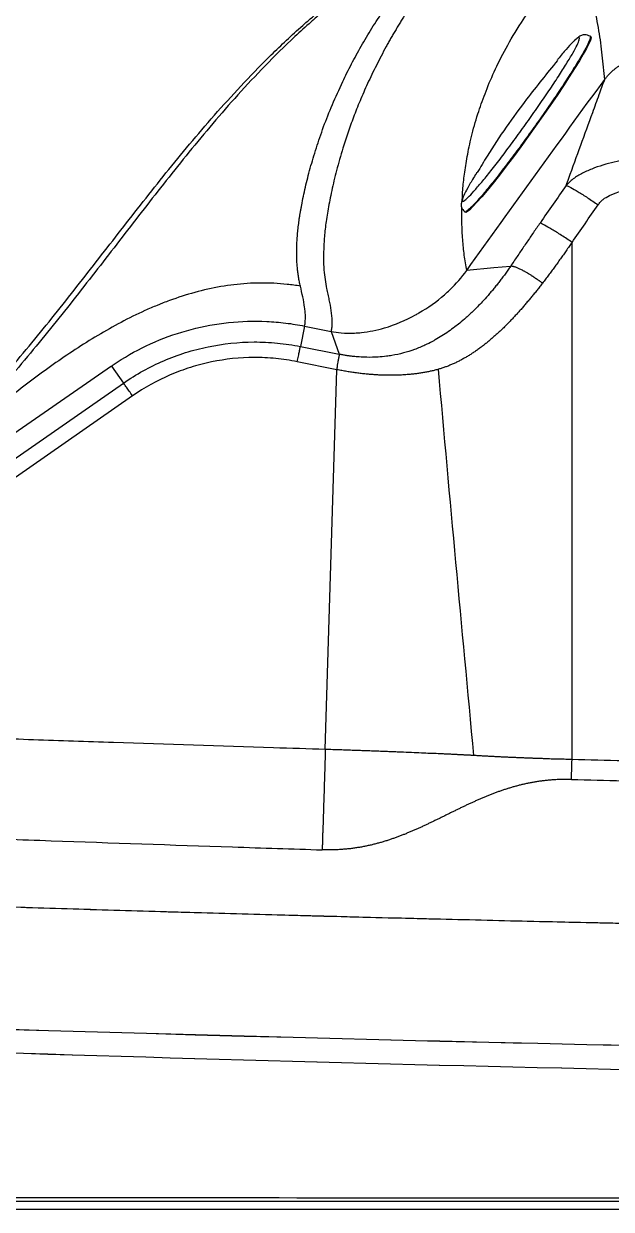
# Model space of a CAD drawing. Extents: x 409 to 498, y 628 to 778.
# Drawn here: x 433.48 to 438.92, y 644.98 to 655.97 of the extents above; entities that cross this region are included whole.
import ezdxf

# ---------------------------------------------------------------- set-up
doc = ezdxf.new("R2010")
doc.units = 0
doc.header["$MEASUREMENT"] = 0
doc.layers.add('1', color=4, linetype='Continuous')
doc.layers.add('GEOMETRY', color=4, linetype='Continuous', lineweight=25)

# ---------------------------------------------------------------- blocks, each defined once
blk = doc.blocks.new('2026_PULSE')
at = {"layer": 'GEOMETRY'}
for p, q in [((30.153, 10.893), (30.148, 10.897)), ((29.096, 9.63), (29.091, 9.622)), ((28.986, 9.269), (28.991, 9.265)), ((29.98, 4.19), (29.98, 8.985)), ((27.502, 8.209), (27.464, 8.02)), ((27.502, 8.209), (27.747, 8.16)), ((27.747, 8.16), (27.823, 7.948)), ((27.464, 8.02), (27.823, 7.948)), ((25.712, 7.839), (22.676, 5.736)), ((25.712, 7.839), (25.823, 7.68)), ((27.802, 7.805), (27.434, 7.879)), ((27.694, 4.284), (27.802, 7.805)), ((21.419, 4.618), (25.823, 7.68)), ((25.908, 7.562), (21.504, 4.501)), ((86.562, 0.02), (2.898, 0.02))]:
    blk.add_line(p, q, dxfattribs=at)
at = {"layer": 'GEOMETRY', "flags": 128}
for points in [[(30.153, 10.893), (30.153, 10.893), (30.156, 10.882), (30.15, 10.86), (30.136, 10.827), (30.114, 10.784), (30.084, 10.731), (30.048, 10.669), (30.004, 10.598), (29.955, 10.52), (29.9, 10.436), (29.841, 10.347), (29.777, 10.254), (29.711, 10.158), (29.643, 10.062), (29.574, 9.966), (29.505, 9.871), (29.437, 9.779), (29.371, 9.692), (29.308, 9.61), (29.248, 9.534), (29.193, 9.466), (29.143, 9.407), (29.099, 9.357), (29.062, 9.318), (29.032, 9.288), (29.01, 9.271), (28.995, 9.264), (28.991, 9.265)], [(29.41, 8.763), (29.255, 8.748), (29.004, 8.724)]]:
    blk.add_lwpolyline(points, dxfattribs=at)
at = {"layer": 'GEOMETRY'}
for points, knots in [([(27.463, 8.58), (27.461, 8.587), (27.458, 8.6), (27.454, 8.621), (27.45, 8.642), (27.446, 8.663), (27.443, 8.685), (27.44, 8.707), (27.437, 8.729), (27.435, 8.752), (27.433, 8.775), (27.431, 8.798), (27.43, 8.822), (27.429, 8.846), (27.429, 8.871), (27.429, 8.896), (27.429, 8.922), (27.429, 8.948), (27.431, 8.974), (27.432, 9.001), (27.434, 9.029), (27.436, 9.057), (27.439, 9.085), (27.442, 9.114), (27.445, 9.144), (27.449, 9.174), (27.453, 9.204), (27.458, 9.235), (27.463, 9.267), (27.469, 9.299), (27.482, 9.373), (27.508, 9.493), (27.552, 9.67), (27.608, 9.857), (27.675, 10.054), (27.756, 10.259), (27.844, 10.455), (27.934, 10.637), (28.024, 10.803), (28.122, 10.969), (28.204, 11.092), (28.259, 11.17), (28.284, 11.204), (28.309, 11.237), (28.335, 11.271), (28.362, 11.304), (28.38, 11.326), (28.389, 11.337)], [0, 0, 0, 0, 0.015298, 0.030564, 0.045796, 0.060992, 0.076153, 0.091275, 0.106359, 0.121402, 0.136405, 0.151364, 0.166279, 0.181149, 0.195972, 0.210748, 0.225474, 0.24015, 0.254774, 0.269345, 0.283862, 0.298324, 0.31273, 0.327077, 0.341366, 0.355594, 0.369761, 0.383866, 0.397907, 0.411883, 0.425792, 0.492056, 0.55664, 0.619434, 0.680351, 0.739309, 0.796252, 0.837616, 0.877825, 0.916875, 0.95475, 0.962419, 0.970038, 0.977609, 0.98513, 0.992597, 1, 1, 1, 1]), ([(28.619, 11.357), (28.614, 11.351), (28.603, 11.338), (28.588, 11.318), (28.574, 11.298), (28.559, 11.279), (28.545, 11.259), (28.531, 11.24), (28.517, 11.22), (28.503, 11.201), (28.49, 11.181), (28.477, 11.162), (28.464, 11.143), (28.451, 11.123), (28.438, 11.104), (28.426, 11.085), (28.413, 11.065), (28.401, 11.046), (28.389, 11.027), (28.378, 11.008), (28.366, 10.989), (28.355, 10.97), (28.343, 10.951), (28.332, 10.932), (28.321, 10.913), (28.31, 10.894), (28.299, 10.876), (28.289, 10.857), (28.279, 10.838), (28.268, 10.82), (28.229, 10.748), (28.165, 10.625), (28.084, 10.457), (28.014, 10.297), (27.954, 10.144), (27.891, 9.969), (27.831, 9.778), (27.778, 9.578), (27.738, 9.397), (27.709, 9.235), (27.689, 9.088), (27.679, 8.956), (27.676, 8.836), (27.68, 8.732), (27.691, 8.64), (27.704, 8.566), (27.717, 8.504), (27.732, 8.435), (27.748, 8.352), (27.755, 8.282), (27.755, 8.238), (27.754, 8.219), (27.753, 8.199), (27.751, 8.18), (27.748, 8.167), (27.747, 8.16)], [0, 0, 0, 0, 0.003217, 0.006439, 0.009665, 0.012896, 0.01613, 0.019367, 0.022607, 0.025848, 0.029094, 0.032343, 0.035597, 0.038855, 0.042118, 0.045384, 0.048655, 0.051929, 0.055206, 0.058487, 0.06177, 0.065056, 0.068345, 0.071636, 0.07493, 0.078226, 0.081524, 0.084824, 0.088127, 0.091432, 0.094738, 0.126797, 0.159006, 0.191323, 0.223697, 0.256074, 0.307744, 0.359078, 0.40992, 0.460145, 0.509679, 0.560525, 0.610655, 0.660208, 0.704501, 0.748749, 0.77837, 0.808213, 0.869076, 0.932521, 0.945641, 0.958936, 0.972418, 0.986101, 1, 1, 1, 1]), ([(28.963, 9.381), (28.964, 9.411), (28.968, 9.484), (28.982, 9.616), (29.007, 9.779), (29.046, 9.964), (29.1, 10.16), (29.171, 10.362), (29.255, 10.565), (29.363, 10.783), (29.493, 11.003), (29.637, 11.209), (29.74, 11.341), (29.786, 11.4)], [0, 0, 0, 0, 0.076188, 0.182939, 0.291525, 0.401888, 0.513761, 0.60355, 0.693746, 0.784017, 0.874008, 0.944319, 1, 1, 1, 1]), ([(30.283, 10.496), (30.276, 10.571), (30.269, 10.646), (30.252, 10.797), (30.242, 10.872), (30.217, 11.024), (30.202, 11.1), (30.175, 11.214), (30.164, 11.253), (30.143, 11.33), (30.132, 11.368), (30.121, 11.407)], [0, 0, 0, 0, 0.25, 0.25, 0.5, 0.5, 0.75, 0.75, 0.875, 0.875, 1, 1, 1, 1]), ([(23.971, 6.938), (24.138, 7.105), (24.297, 7.274), (24.604, 7.615), (24.751, 7.786), (25.038, 8.131), (25.178, 8.304), (25.452, 8.651), (25.587, 8.826), (25.86, 9.176), (25.997, 9.352), (26.208, 9.618), (26.28, 9.706), (26.427, 9.885), (26.502, 9.974), (26.656, 10.153), (26.735, 10.243), (26.899, 10.423), (26.984, 10.514), (27.162, 10.695), (27.255, 10.786), (27.402, 10.923), (27.453, 10.969), (27.531, 11.038), (27.558, 11.061), (27.598, 11.095), (27.611, 11.107), (27.639, 11.13), (27.653, 11.141), (27.667, 11.153)], [0, 0, 0, 0, 0.125, 0.125, 0.25, 0.25, 0.375, 0.375, 0.5, 0.5, 0.625, 0.625, 0.6875, 0.6875, 0.75, 0.75, 0.8125, 0.8125, 0.875, 0.875, 0.9375, 0.9375, 0.96875, 0.96875, 0.984375, 0.984375, 0.992188, 0.992188, 1, 1, 1, 1]), ([(27.722, 11.168), (27.72, 11.166), (27.719, 11.165), (27.716, 11.162), (27.714, 11.161), (27.709, 11.156), (27.705, 11.153), (27.695, 11.145), (27.688, 11.139), (27.668, 11.122), (27.654, 11.11), (27.614, 11.076), (27.588, 11.053), (27.511, 10.985), (27.461, 10.939), (27.315, 10.803), (27.224, 10.713), (27.049, 10.533), (26.965, 10.443), (26.804, 10.265), (26.726, 10.176), (26.576, 9.999), (26.502, 9.91), (26.359, 9.734), (26.289, 9.646), (26.081, 9.383), (25.946, 9.209), (25.677, 8.86), (25.542, 8.685), (25.27, 8.338), (25.131, 8.164), (24.845, 7.819), (24.698, 7.647), (24.392, 7.305), (24.233, 7.135), (24.066, 6.967)], [0, 0, 0, 0, 0.000977, 0.000977, 0.001953, 0.001953, 0.003906, 0.003906, 0.007812, 0.007812, 0.015625, 0.015625, 0.03125, 0.03125, 0.0625, 0.0625, 0.125, 0.125, 0.1875, 0.1875, 0.25, 0.25, 0.3125, 0.3125, 0.375, 0.375, 0.5, 0.5, 0.625, 0.625, 0.75, 0.75, 0.875, 0.875, 1, 1, 1, 1]), ([(29.667, 10.245), (29.7, 10.294), (29.767, 10.391), (29.856, 10.525), (29.931, 10.645), (29.99, 10.744), (30.031, 10.82), (30.051, 10.869), (30.051, 10.89), (30.029, 10.881), (29.988, 10.844), (29.927, 10.777), (29.876, 10.718), (29.844, 10.677), (29.841, 10.674)], [0, 0, 0, 0, 0.090204, 0.180279, 0.270592, 0.360638, 0.450874, 0.541047, 0.631165, 0.721457, 0.811507, 0.901823, 0.99189, 1, 1, 1, 1]), ([(30.147, 10.897), (30.149, 10.892), (30.152, 10.882), (30.129, 10.827), (30.086, 10.746), (30.023, 10.639), (29.942, 10.511), (29.847, 10.367), (29.775, 10.262), (29.739, 10.21)], [0, 0, 0, 0, 0.141427, 0.284522, 0.427618, 0.570713, 0.713809, 0.856904, 1, 1, 1, 1]), ([(30.147, 10.896), (30.132, 10.903), (30.104, 10.916), (30.066, 10.905), (30.051, 10.896), (30.032, 10.882), (30.014, 10.868), (30, 10.853), (29.997, 10.85)], [0, 0, 0, 0, 0.200165, 0.362116, 0.499541, 0.682684, 0.924299, 1, 1, 1, 1]), ([(29.844, 10.671), (29.748, 10.553), (29.518, 10.268), (29.272, 9.919), (29.132, 9.683), (29.102, 9.632)], [0, 0, 0, 0, 0.357666, 0.859629, 1, 1, 1, 1]), ([(30.283, 10.496), (30.286, 10.5), (30.292, 10.507), (30.3, 10.518), (30.309, 10.529), (30.319, 10.54), (30.329, 10.55), (30.34, 10.561), (30.35, 10.571), (30.365, 10.584), (30.384, 10.599), (30.408, 10.616), (30.434, 10.633), (30.46, 10.647), (30.487, 10.66), (30.506, 10.667), (30.515, 10.671), (30.515, 10.671), (30.515, 10.671), (30.515, 10.671), (30.515, 10.671), (30.515, 10.671), (30.515, 10.671), (30.516, 10.671), (30.517, 10.671), (30.519, 10.672), (30.523, 10.673), (30.531, 10.676), (30.543, 10.68), (30.557, 10.684), (30.577, 10.689), (30.602, 10.694), (30.632, 10.698), (30.659, 10.7), (30.677, 10.701), (30.686, 10.701)], [0, 0, 0, 0, 0.029255, 0.058971, 0.089147, 0.11978, 0.150864, 0.182382, 0.21431, 0.246619, 0.303698, 0.3729, 0.436546, 0.50003, 0.563388, 0.627141, 0.627156, 0.627172, 0.627203, 0.627265, 0.627388, 0.627636, 0.628132, 0.629123, 0.631105, 0.635068, 0.642992, 0.658827, 0.690445, 0.72302, 0.753428, 0.821036, 0.884686, 0.944357, 1, 1, 1, 1]), ([(29.926, 9.514), (29.934, 9.536), (29.979, 9.66), (30.061, 9.886), (30.155, 10.144), (30.229, 10.348), (30.266, 10.449), (30.283, 10.496)], [0, 0, 0, 0, 0.06649, 0.377661, 0.688831, 0.856032, 1, 1, 1, 1]), ([(29.099, 9.634), (29.094, 9.626), (29.063, 9.578), (29.023, 9.508), (28.981, 9.432), (28.961, 9.383), (28.962, 9.362), (28.983, 9.371), (29.025, 9.409), (29.085, 9.475), (29.161, 9.565), (29.251, 9.677), (29.35, 9.806), (29.455, 9.948), (29.563, 10.096), (29.632, 10.195), (29.667, 10.245)], [0, 0, 0, 0, 0.014991, 0.090769, 0.166577, 0.242254, 0.318141, 0.393804, 0.469668, 0.545392, 0.621157, 0.696978, 0.772638, 0.848523, 0.924207, 1, 1, 1, 1]), ([(29.739, 10.21), (29.702, 10.157), (29.628, 10.051), (29.512, 9.891), (29.399, 9.739), (29.293, 9.601), (29.197, 9.481), (29.115, 9.384), (29.05, 9.313), (29.007, 9.275), (28.986, 9.261), (28.986, 9.269), (28.986, 9.269)], [0, 0, 0, 0, 0.110725, 0.22145, 0.332174, 0.442899, 0.553624, 0.664349, 0.775074, 0.885798, 0.996523, 1, 1, 1, 1]), ([(30.724, 9.771), (30.65, 9.771), (30.578, 9.766), (30.469, 9.751), (30.433, 9.744), (30.362, 9.729), (30.327, 9.72), (30.257, 9.699), (30.223, 9.688), (30.172, 9.669), (30.155, 9.662), (30.122, 9.648), (30.106, 9.641), (30.059, 9.618), (30.029, 9.601), (29.988, 9.572), (29.974, 9.562), (29.949, 9.539), (29.938, 9.527), (29.926, 9.514)], [0, 0, 0, 0, 0.25, 0.25, 0.375, 0.375, 0.5, 0.5, 0.625, 0.625, 0.6875, 0.6875, 0.75, 0.75, 0.875, 0.875, 0.9375, 0.9375, 1, 1, 1, 1]), ([(29.926, 9.514), (29.936, 9.511), (29.95, 9.504), (29.988, 9.484), (30.011, 9.471), (30.064, 9.438), (30.093, 9.42), (30.156, 9.378), (30.189, 9.356), (30.222, 9.333)], [0, 0, 0, 0, 0.25, 0.25, 0.5, 0.5, 0.75, 0.75, 1, 1, 1, 1]), ([(30.222, 9.333), (30.229, 9.343), (30.236, 9.352), (30.251, 9.369), (30.259, 9.377), (30.286, 9.398), (30.306, 9.409), (30.336, 9.425), (30.347, 9.429), (30.368, 9.438), (30.378, 9.442), (30.41, 9.454), (30.432, 9.46), (30.476, 9.471), (30.498, 9.476), (30.543, 9.484), (30.565, 9.487), (30.633, 9.494), (30.678, 9.497), (30.724, 9.497)], [0, 0, 0, 0, 0.0625, 0.0625, 0.125, 0.125, 0.25, 0.25, 0.3125, 0.3125, 0.375, 0.375, 0.5, 0.5, 0.625, 0.625, 0.75, 0.75, 1, 1, 1, 1]), ([(28.965, 9.387), (28.961, 9.378), (28.955, 9.36), (28.952, 9.33), (28.958, 9.297), (28.977, 9.278), (28.986, 9.269)], [0, 0, 0, 0, 0.282229, 0.549313, 0.788142, 1, 1, 1, 1]), ([(29.004, 8.724), (29, 8.748), (28.992, 8.795), (28.982, 8.866), (28.973, 8.938), (28.967, 9.012), (28.962, 9.088), (28.959, 9.168), (28.958, 9.24), (28.959, 9.289), (28.96, 9.306)], [0, 0, 0, 0, 0.1457863, 0.2844037, 0.4177645, 0.5475172, 0.6750617, 0.8015635, 0.927969, 1, 1, 1, 1]), ([(29.684, 9.165), (29.674, 9.151), (29.653, 9.121), (29.623, 9.077), (29.592, 9.033), (29.562, 8.988), (29.531, 8.943), (29.501, 8.899), (29.471, 8.854), (29.44, 8.809), (29.42, 8.778), (29.41, 8.763)], [0, 0, 0, 0, 0.109936, 0.220153, 0.330657, 0.441452, 0.552544, 0.66394, 0.775644, 0.887662, 1, 1, 1, 1]), ([(29.98, 8.985), (29.947, 9.008), (29.914, 9.03), (29.851, 9.071), (29.821, 9.09), (29.768, 9.122), (29.745, 9.135), (29.707, 9.156), (29.693, 9.162), (29.684, 9.165)], [0, 0, 0, 0, 0.25, 0.25, 0.5, 0.5, 0.75, 0.75, 1, 1, 1, 1]), ([(29.98, 8.985), (29.971, 8.972), (29.953, 8.947), (29.926, 8.908), (29.9, 8.87), (29.872, 8.832), (29.845, 8.794), (29.818, 8.756), (29.79, 8.719), (29.763, 8.682), (29.735, 8.645), (29.716, 8.621), (29.707, 8.608)], [0, 0, 0, 0, 0.100127, 0.200343, 0.300604, 0.400864, 0.501079, 0.601206, 0.701202, 0.801026, 0.900639, 1, 1, 1, 1]), ([(27.747, 8.16), (27.778, 8.154), (27.809, 8.15), (27.881, 8.144), (27.922, 8.143), (27.985, 8.146), (28.007, 8.147), (28.1, 8.157), (28.171, 8.172), (28.242, 8.192), (28.243, 8.192), (28.341, 8.222), (28.438, 8.263), (28.54, 8.319), (28.551, 8.325), (28.646, 8.38), (28.726, 8.437), (28.815, 8.515), (28.831, 8.53), (28.906, 8.601), (28.959, 8.661), (29.004, 8.724)], [0, 0, 0, 0, 0.068583, 0.068583, 0.15682, 0.15682, 0.202584, 0.202584, 0.353886, 0.353886, 0.354405, 0.354405, 0.564648, 0.564648, 0.589067, 0.589067, 0.786143, 0.786143, 0.831584, 0.831584, 1, 1, 1, 1]), ([(29.41, 8.763), (29.406, 8.757), (29.398, 8.745), (29.385, 8.727), (29.372, 8.71), (29.36, 8.692), (29.347, 8.674), (29.334, 8.657), (29.321, 8.64), (29.308, 8.623), (29.295, 8.606), (29.282, 8.59), (29.268, 8.573), (29.255, 8.557), (29.238, 8.536), (29.206, 8.498), (29.149, 8.434), (29.077, 8.359), (29.003, 8.291), (28.944, 8.241), (28.89, 8.198), (28.835, 8.158), (28.774, 8.118), (28.725, 8.088), (28.673, 8.059), (28.61, 8.028), (28.521, 7.991), (28.419, 7.959), (28.331, 7.939), (28.252, 7.928), (28.176, 7.92), (28.091, 7.919), (28.014, 7.922), (27.961, 7.927), (27.922, 7.932), (27.889, 7.936), (27.856, 7.942), (27.834, 7.946), (27.823, 7.948)], [0, 0, 0, 0, 0.01035, 0.020702, 0.031055, 0.041406, 0.051754, 0.062097, 0.072435, 0.082776, 0.093125, 0.103487, 0.113869, 0.124276, 0.134712, 0.154206, 0.197845, 0.265687, 0.318463, 0.361495, 0.394618, 0.436692, 0.478895, 0.521192, 0.537677, 0.583047, 0.643777, 0.703229, 0.762122, 0.78854, 0.827233, 0.878617, 0.912554, 0.93806, 0.953536, 0.96862, 0.984201, 1, 1, 1, 1]), ([(29.707, 8.608), (29.704, 8.61), (29.698, 8.614), (29.69, 8.62), (29.682, 8.625), (29.675, 8.63), (29.668, 8.635), (29.661, 8.64), (29.654, 8.644), (29.648, 8.648), (29.643, 8.652), (29.637, 8.656), (29.632, 8.659), (29.627, 8.662), (29.623, 8.665), (29.619, 8.668), (29.615, 8.67), (29.605, 8.677), (29.589, 8.687), (29.571, 8.698), (29.558, 8.706), (29.547, 8.712), (29.537, 8.717), (29.526, 8.724), (29.512, 8.731), (29.498, 8.738), (29.484, 8.744), (29.471, 8.75), (29.459, 8.755), (29.447, 8.758), (29.437, 8.761), (29.427, 8.763), (29.418, 8.764), (29.413, 8.764), (29.41, 8.763)], [0, 0, 0, 0, 0.021765, 0.042571, 0.062448, 0.081421, 0.099514, 0.116745, 0.13313, 0.148683, 0.163415, 0.177335, 0.190451, 0.202769, 0.214294, 0.22503, 0.23498, 0.244146, 0.306333, 0.36396, 0.394521, 0.424407, 0.455165, 0.485435, 0.535777, 0.586317, 0.637102, 0.688171, 0.739568, 0.791311, 0.843336, 0.895533, 0.94779, 1, 1, 1, 1]), ([(27.463, 8.58), (27.422, 8.586), (27.34, 8.598), (27.176, 8.61), (26.97, 8.609), (26.725, 8.579), (26.484, 8.525), (26.308, 8.468), (26.202, 8.428), (26.164, 8.413), (26.107, 8.39), (25.984, 8.337), (25.8, 8.246), (25.513, 8.084), (25.17, 7.857), (24.776, 7.559), (24.411, 7.259), (24.176, 7.06), (24.066, 6.967)], [0.0158107, 0.0158107, 0.0158107, 0.0158107, 0.0470607, 0.0783107, 0.1408107, 0.2033107, 0.2658107, 0.3283107, 0.3439357, 0.3517482, 0.3595607, 0.3908107, 0.4533107, 0.5158107, 0.6408107, 0.7658107, 0.8908107, 1, 1, 1, 1]), ([(27.502, 8.209), (27.505, 8.223), (27.508, 8.245), (27.509, 8.272), (27.51, 8.287), (27.51, 8.296), (27.51, 8.304), (27.509, 8.319), (27.507, 8.347), (27.498, 8.43), (27.479, 8.51), (27.463, 8.58)], [0.0000004, 0.0000004, 0.0000004, 0.0000004, 0.125, 0.1875, 0.2382812, 0.25, 0.2617188, 0.3125, 0.375, 0.5, 1, 1, 1, 1]), ([(29.707, 8.608), (29.698, 8.597), (29.682, 8.576), (29.656, 8.543), (29.631, 8.511), (29.605, 8.48), (29.579, 8.449), (29.553, 8.418), (29.527, 8.387), (29.501, 8.357), (29.475, 8.328), (29.448, 8.299), (29.421, 8.27), (29.394, 8.242), (29.367, 8.215), (29.34, 8.188), (29.313, 8.162), (29.285, 8.136), (29.257, 8.112), (29.229, 8.087), (29.201, 8.064), (29.173, 8.041), (29.144, 8.019), (29.115, 7.998), (29.086, 7.977), (29.056, 7.957), (29.026, 7.938), (28.995, 7.919), (28.964, 7.902), (28.933, 7.885), (28.902, 7.87), (28.871, 7.856), (28.839, 7.842), (28.807, 7.83), (28.775, 7.819), (28.754, 7.813), (28.743, 7.809)], [0, 0, 0, 0, 0.0306, 0.061112, 0.09153, 0.121847, 0.152058, 0.182157, 0.212141, 0.242004, 0.271744, 0.301358, 0.330844, 0.360202, 0.38943, 0.418533, 0.447514, 0.476376, 0.505127, 0.533773, 0.562323, 0.590786, 0.619174, 0.647499, 0.675777, 0.704972, 0.73415, 0.763333, 0.792542, 0.821801, 0.851137, 0.880577, 0.91015, 0.93989, 0.969828, 1, 1, 1, 1]), ([(25.712, 7.839), (25.718, 7.843), (25.748, 7.863), (25.877, 7.948), (26.112, 8.072), (26.448, 8.187), (26.797, 8.251), (27.092, 8.26), (27.327, 8.24), (27.444, 8.221), (27.502, 8.209)], [0.6683939, 0.6683939, 0.6683939, 0.6683939, 0.671875, 0.6875, 0.75, 0.8125, 0.875, 0.9375, 0.96875, 1, 1, 1, 1]), ([(25.823, 7.68), (25.942, 7.763), (26.067, 7.832), (26.263, 7.916), (26.33, 7.941), (26.433, 7.974), (26.468, 7.984), (26.538, 8.002), (26.573, 8.01), (26.748, 8.047), (26.89, 8.062), (27.069, 8.062), (27.105, 8.062), (27.177, 8.058), (27.214, 8.056), (27.321, 8.045), (27.393, 8.035), (27.464, 8.02)], [0, 0, 0, 0, 0.25, 0.25, 0.375, 0.375, 0.4375, 0.4375, 0.5, 0.5, 0.75, 0.75, 0.8125, 0.8125, 0.875, 0.875, 1, 1, 1, 1]), ([(27.434, 7.879), (27.368, 7.892), (27.302, 7.902), (27.202, 7.912), (27.168, 7.914), (27.101, 7.918), (27.068, 7.918), (26.901, 7.918), (26.769, 7.904), (26.606, 7.87), (26.573, 7.862), (26.508, 7.845), (26.476, 7.836), (26.38, 7.806), (26.318, 7.782), (26.135, 7.704), (26.018, 7.639), (25.908, 7.562)], [0, 0, 0, 0, 0.125, 0.125, 0.1875, 0.1875, 0.25, 0.25, 0.5, 0.5, 0.5625, 0.5625, 0.625, 0.625, 0.75, 0.75, 1, 1, 1, 1]), ([(27.434, 7.879), (27.438, 7.897), (27.442, 7.914), (27.448, 7.947), (27.451, 7.962), (27.457, 7.988), (27.459, 7.999), (27.462, 8.014), (27.463, 8.019), (27.464, 8.02)], [0, 0, 0, 0, 0.25, 0.25, 0.5, 0.5, 0.75, 0.75, 1, 1, 1, 1]), ([(27.823, 7.948), (27.823, 7.948), (27.823, 7.947), (27.823, 7.946), (27.822, 7.944), (27.822, 7.942), (27.822, 7.94), (27.821, 7.938), (27.821, 7.935), (27.82, 7.932), (27.819, 7.928), (27.819, 7.925), (27.818, 7.922), (27.818, 7.918), (27.817, 7.915), (27.816, 7.911), (27.816, 7.908), (27.815, 7.904), (27.814, 7.901), (27.814, 7.897), (27.813, 7.894), (27.813, 7.891), (27.812, 7.888), (27.811, 7.885), (27.811, 7.882), (27.81, 7.879), (27.81, 7.877), (27.808, 7.867), (27.806, 7.852), (27.803, 7.834), (27.802, 7.822), (27.802, 7.815), (27.802, 7.809), (27.802, 7.806), (27.802, 7.805)], [0, 0, 0, 0, 0.03548, 0.070974, 0.106294, 0.141252, 0.17566, 0.209342, 0.242194, 0.274144, 0.305121, 0.335051, 0.363863, 0.391483, 0.417854, 0.442993, 0.466944, 0.489751, 0.51146, 0.532114, 0.551757, 0.570434, 0.58819, 0.605067, 0.621112, 0.636368, 0.650879, 0.66469, 0.800847, 0.877269, 0.925198, 0.957921, 0.981815, 1, 1, 1, 1]), ([(28.743, 7.809), (28.738, 7.808), (28.727, 7.805), (28.71, 7.8), (28.693, 7.796), (28.676, 7.792), (28.658, 7.788), (28.641, 7.784), (28.623, 7.781), (28.605, 7.778), (28.586, 7.775), (28.568, 7.772), (28.549, 7.769), (28.53, 7.767), (28.51, 7.765), (28.491, 7.763), (28.471, 7.761), (28.451, 7.759), (28.431, 7.758), (28.411, 7.756), (28.391, 7.755), (28.37, 7.755), (28.35, 7.754), (28.329, 7.753), (28.308, 7.753), (28.287, 7.753), (28.266, 7.753), (28.245, 7.754), (28.223, 7.755), (28.202, 7.755), (28.18, 7.756), (28.159, 7.758), (28.137, 7.759), (28.115, 7.761), (28.093, 7.763), (28.071, 7.765), (28.049, 7.767), (28.027, 7.769), (28.005, 7.772), (27.983, 7.775), (27.96, 7.778), (27.938, 7.781), (27.916, 7.785), (27.893, 7.788), (27.87, 7.792), (27.848, 7.796), (27.825, 7.801), (27.81, 7.804), (27.802, 7.805)], [0, 0, 0, 0, 0.020649, 0.041371, 0.062163, 0.083025, 0.103955, 0.12495, 0.146008, 0.167127, 0.188306, 0.209542, 0.230832, 0.252174, 0.273566, 0.295005, 0.316489, 0.338014, 0.359579, 0.381181, 0.402817, 0.424484, 0.446179, 0.4679, 0.489643, 0.511408, 0.533195, 0.555006, 0.576844, 0.59871, 0.620607, 0.642537, 0.664501, 0.686502, 0.708541, 0.73062, 0.752741, 0.774908, 0.797124, 0.819395, 0.841723, 0.864114, 0.886572, 0.9091, 0.931703, 0.954385, 0.977149, 1, 1, 1, 1]), ([(25.908, 7.562), (25.898, 7.577), (25.887, 7.592), (25.868, 7.62), (25.859, 7.632), (25.843, 7.654), (25.837, 7.662), (25.827, 7.675), (25.824, 7.679), (25.823, 7.68)], [0, 0, 0, 0, 0.25, 0.25, 0.5, 0.5, 0.75, 0.75, 1, 1, 1, 1]), ([(27.694, 4.284), (27.534, 4.289), (26.879, 4.309), (25.978, 4.339), (24.989, 4.373), (24.248, 4.399), (23.507, 4.425), (22.592, 4.459), (21.924, 4.484), (21.504, 4.501)], [0.0186535, 0.0186535, 0.0186535, 0.0186535, 0.0591879, 0.1841879, 0.2466879, 0.3091879, 0.3716879, 0.4341879, 0.5405344, 0.5405344, 0.5405344, 0.5405344]), ([(27.694, 4.284), (27.694, 4.278), (27.694, 4.267), (27.693, 4.251), (27.693, 4.234), (27.692, 4.218), (27.692, 4.202), (27.691, 4.185), (27.691, 4.169), (27.69, 4.153), (27.69, 4.137), (27.689, 4.12), (27.689, 4.104), (27.688, 4.088), (27.688, 4.073), (27.687, 4.057), (27.687, 4.041), (27.686, 4.026), (27.686, 4.01), (27.685, 3.995), (27.685, 3.98), (27.684, 3.965), (27.684, 3.95), (27.683, 3.935), (27.683, 3.92), (27.682, 3.905), (27.682, 3.891), (27.682, 3.876), (27.681, 3.862), (27.681, 3.848), (27.68, 3.834), (27.68, 3.82), (27.679, 3.806), (27.679, 3.793), (27.678, 3.779), (27.678, 3.766), (27.678, 3.753), (27.677, 3.739), (27.677, 3.726), (27.676, 3.713), (27.676, 3.701), (27.676, 3.688), (27.675, 3.675), (27.675, 3.663), (27.674, 3.651), (27.674, 3.638), (27.674, 3.626), (27.673, 3.614), (27.673, 3.603), (27.673, 3.591), (27.672, 3.579), (27.672, 3.568), (27.671, 3.556), (27.671, 3.545), (27.67, 3.524), (27.669, 3.495), (27.668, 3.457), (27.667, 3.421), (27.666, 3.386), (27.665, 3.364), (27.665, 3.353)], [0, 0, 0, 0, 0.014134, 0.028267, 0.0424, 0.056535, 0.070671, 0.084809, 0.098951, 0.113094, 0.127241, 0.141391, 0.155544, 0.1697, 0.183858, 0.198018, 0.212178, 0.226339, 0.240498, 0.254656, 0.26881, 0.282964, 0.297116, 0.311267, 0.325419, 0.33957, 0.35372, 0.367871, 0.382022, 0.396174, 0.410326, 0.424479, 0.438632, 0.452787, 0.466941, 0.481095, 0.495249, 0.509403, 0.523556, 0.53771, 0.551865, 0.566019, 0.580173, 0.594328, 0.608482, 0.622636, 0.636789, 0.650943, 0.665097, 0.67925, 0.693403, 0.707556, 0.721708, 0.73586, 0.750011, 0.800007, 0.850003, 0.9, 0.95, 1, 1, 1, 1]), ([(29.071, 4.228), (29.06, 4.228), (29.038, 4.23), (29.006, 4.231), (28.973, 4.233), (28.94, 4.235), (28.907, 4.236), (28.873, 4.238), (28.84, 4.24), (28.806, 4.241), (28.773, 4.243), (28.726, 4.245), (28.663, 4.247), (28.582, 4.251), (28.491, 4.255), (28.411, 4.258), (28.346, 4.261), (28.296, 4.263), (28.244, 4.265), (28.19, 4.267), (28.135, 4.269), (28.077, 4.271), (28.018, 4.273), (27.957, 4.275), (27.894, 4.277), (27.829, 4.28), (27.762, 4.282), (27.717, 4.283), (27.694, 4.284)], [0, 0, 0, 0, 0.025199, 0.050403, 0.075611, 0.100823, 0.126039, 0.151257, 0.176479, 0.201703, 0.226929, 0.252157, 0.306178, 0.366202, 0.432221, 0.504222, 0.538636, 0.574316, 0.611259, 0.649463, 0.688925, 0.72964, 0.771605, 0.814816, 0.859266, 0.904951, 0.951864, 1, 1, 1, 1]), ([(29.98, 4.19), (29.971, 4.19), (29.952, 4.191), (29.923, 4.192), (29.894, 4.193), (29.864, 4.194), (29.834, 4.194), (29.803, 4.195), (29.771, 4.196), (29.739, 4.197), (29.706, 4.199), (29.672, 4.2), (29.638, 4.201), (29.604, 4.202), (29.568, 4.204), (29.533, 4.205), (29.496, 4.206), (29.46, 4.208), (29.422, 4.21), (29.385, 4.211), (29.346, 4.213), (29.308, 4.215), (29.269, 4.217), (29.23, 4.219), (29.19, 4.221), (29.151, 4.223), (29.111, 4.225), (29.084, 4.227), (29.071, 4.228)], [0, 0, 0, 0, 0.029601, 0.059914, 0.09094, 0.122678, 0.155129, 0.188293, 0.222169, 0.256757, 0.292057, 0.328068, 0.36479, 0.402222, 0.440362, 0.479211, 0.518766, 0.559027, 0.599992, 0.641659, 0.684026, 0.727091, 0.770852, 0.815306, 0.860451, 0.906284, 0.952801, 1, 1, 1, 1]), ([(29.975, 4.006), (29.975, 4.026), (29.976, 4.054), (29.978, 4.118), (29.979, 4.154), (29.98, 4.19)], [0, 0, 0, 0, 0.5, 0.5, 1, 1, 1, 1]), ([(33.791, 4.11), (33.156, 4.121), (32.52, 4.133), (31.727, 4.149), (31.568, 4.153), (31.25, 4.159), (31.091, 4.163), (30.615, 4.174), (30.298, 4.182), (29.98, 4.19)], [0, 0, 0, 0, 0.5, 0.5, 0.625, 0.625, 0.75, 0.75, 1, 1, 1, 1]), ([(29.975, 4.006), (29.968, 4.006), (29.955, 4.006), (29.936, 4.006), (29.917, 4.006), (29.897, 4.006), (29.878, 4.006), (29.86, 4.005), (29.841, 4.004), (29.822, 4.003), (29.804, 4.002), (29.785, 4.001), (29.767, 3.999), (29.749, 3.997), (29.731, 3.996), (29.713, 3.993), (29.696, 3.991), (29.678, 3.989), (29.66, 3.986), (29.643, 3.983), (29.626, 3.98), (29.609, 3.977), (29.591, 3.974), (29.574, 3.971), (29.558, 3.967), (29.541, 3.963), (29.524, 3.96), (29.508, 3.956), (29.491, 3.952), (29.475, 3.947), (29.458, 3.943), (29.442, 3.938), (29.426, 3.934), (29.41, 3.929), (29.394, 3.924), (29.378, 3.919), (29.362, 3.914), (29.346, 3.909), (29.331, 3.904), (29.315, 3.898), (29.299, 3.893), (29.284, 3.887), (29.268, 3.881), (29.253, 3.876), (29.238, 3.87), (29.222, 3.864), (29.207, 3.858), (29.192, 3.851), (29.177, 3.845), (29.162, 3.839), (29.147, 3.833), (29.132, 3.826), (29.117, 3.82), (29.102, 3.813), (29.087, 3.806), (29.072, 3.8), (29.058, 3.793), (29.043, 3.786), (29.028, 3.779), (29.013, 3.773), (28.999, 3.766), (28.984, 3.759), (28.97, 3.752), (28.955, 3.745), (28.94, 3.738), (28.926, 3.731), (28.911, 3.724), (28.897, 3.716), (28.882, 3.709), (28.868, 3.702), (28.853, 3.695), (28.839, 3.688), (28.824, 3.681), (28.81, 3.674), (28.795, 3.666), (28.781, 3.659), (28.766, 3.652), (28.752, 3.645), (28.737, 3.638), (28.723, 3.631), (28.708, 3.624), (28.694, 3.617), (28.679, 3.61), (28.665, 3.603), (28.65, 3.596), (28.635, 3.589), (28.621, 3.582), (28.606, 3.575), (28.591, 3.568), (28.576, 3.561), (28.562, 3.555), (28.547, 3.548), (28.532, 3.542), (28.517, 3.535), (28.502, 3.529), (28.487, 3.522), (28.472, 3.516), (28.457, 3.51), (28.442, 3.503), (28.427, 3.497), (28.412, 3.491), (28.396, 3.485), (28.381, 3.479), (28.366, 3.474), (28.35, 3.468), (28.335, 3.462), (28.319, 3.457), (28.303, 3.452), (28.282, 3.444), (28.254, 3.436), (28.221, 3.425), (28.187, 3.416), (28.153, 3.407), (28.118, 3.398), (28.083, 3.39), (28.047, 3.383), (28.011, 3.376), (27.975, 3.371), (27.938, 3.365), (27.901, 3.361), (27.863, 3.358), (27.824, 3.355), (27.785, 3.353), (27.746, 3.352), (27.705, 3.352), (27.678, 3.352), (27.665, 3.353)], [0, 0, 0, 0, 0.007265, 0.014478, 0.021643, 0.028763, 0.03584, 0.042879, 0.049882, 0.056852, 0.063792, 0.070705, 0.077593, 0.084459, 0.091306, 0.098136, 0.104951, 0.111755, 0.118548, 0.125333, 0.132113, 0.138888, 0.145662, 0.152435, 0.159209, 0.165986, 0.172768, 0.179555, 0.186348, 0.19315, 0.199961, 0.206782, 0.213615, 0.220459, 0.227315, 0.234185, 0.241069, 0.247968, 0.254881, 0.261809, 0.268753, 0.275712, 0.282687, 0.289678, 0.296684, 0.303706, 0.310743, 0.317796, 0.324863, 0.331946, 0.339043, 0.346154, 0.353279, 0.360418, 0.367569, 0.374733, 0.381909, 0.389096, 0.396294, 0.403502, 0.41072, 0.417946, 0.425181, 0.432424, 0.439673, 0.446929, 0.454189, 0.461455, 0.468725, 0.475997, 0.483272, 0.490549, 0.497827, 0.505104, 0.512381, 0.519657, 0.52693, 0.5342, 0.541467, 0.548729, 0.555985, 0.563236, 0.57048, 0.577717, 0.584945, 0.592165, 0.599375, 0.606575, 0.613765, 0.620943, 0.628109, 0.635264, 0.642405, 0.649533, 0.656647, 0.663747, 0.670833, 0.677904, 0.68496, 0.692, 0.699026, 0.706035, 0.71303, 0.720008, 0.726971, 0.733919, 0.740851, 0.747769, 0.754671, 0.769108, 0.783485, 0.797808, 0.812085, 0.826323, 0.840534, 0.854729, 0.868923, 0.883133, 0.897376, 0.911674, 0.926048, 0.940524, 0.955128, 0.969888, 0.984835, 1, 1, 1, 1]), ([(29.975, 4.006), (30.292, 3.997), (30.61, 3.989), (31.245, 3.974), (31.563, 3.968), (32.516, 3.948), (33.152, 3.936), (33.787, 3.925)], [0, 0, 0, 0, 0.25, 0.25, 0.5, 0.5, 1, 1, 1, 1]), ([(20.183, 3.626), (20.719, 3.603), (21.535, 3.57), (22.631, 3.528), (23.472, 3.497), (24.313, 3.468), (25.434, 3.428), (26.551, 3.389), (27.388, 3.362), (27.665, 3.353)], [0.0055498, 0.0055498, 0.0055498, 0.0055498, 0.125, 0.1875, 0.25, 0.3125, 0.375, 0.5, 0.5616182, 0.5616182, 0.5616182, 0.5616182]), ([(33.788, 2.609), (33.557, 2.612), (33.006, 2.621), (32.133, 2.636), (31.331, 2.652), (30.769, 2.663), (30.489, 2.669), (30.328, 2.673), (30.228, 2.675), (29.546, 2.69), (28.262, 2.721), (26.357, 2.772), (24.913, 2.817), (23.981, 2.847), (23.66, 2.858), (23.47, 2.865), (23.279, 2.871), (22.958, 2.882), (22.026, 2.915), (20.903, 2.958), (19.781, 3.003), (19.22, 3.027), (18.939, 3.038), (18.799, 3.044), (18.728, 3.047), (18.688, 3.049), (18.668, 3.05), (18.658, 3.05)], [0, 0, 0, 0, 0.0224378, 0.0536878, 0.0849378, 0.1005628, 0.1083753, 0.1122816, 0.1161878, 0.118141, 0.1786878, 0.2411878, 0.3036878, 0.3193128, 0.3320082, 0.3349378, 0.3378675, 0.3505628, 0.3661878, 0.4286878, 0.4599378, 0.4755628, 0.4833753, 0.4872816, 0.4892347, 0.4902113, 0.4911878, 0.4911878, 0.4911878, 0.4911878]), ([(33.788, 2.609), (33.643, 2.611), (33.355, 2.616), (32.923, 2.623), (32.49, 2.63), (32.058, 2.638), (31.625, 2.646), (31.193, 2.655), (30.761, 2.664), (30.328, 2.673), (29.896, 2.682), (29.464, 2.692), (29.031, 2.703), (28.599, 2.713), (28.167, 2.724), (27.734, 2.735), (27.302, 2.747), (26.87, 2.759), (26.438, 2.771), (26.005, 2.784), (25.573, 2.797), (25.141, 2.81), (24.709, 2.824), (24.276, 2.838), (23.844, 2.852), (23.412, 2.867), (22.98, 2.882), (22.547, 2.897), (22.115, 2.913), (21.683, 2.929), (21.251, 2.945), (20.819, 2.962), (20.387, 2.979), (19.955, 2.996), (19.522, 3.014), (19.09, 3.032), (18.802, 3.044), (18.658, 3.05)], [0, 0, 0, 0, 0.028573, 0.057146, 0.085718, 0.114291, 0.142863, 0.171435, 0.200006, 0.228578, 0.257149, 0.28572, 0.314291, 0.342862, 0.371433, 0.400003, 0.428574, 0.457144, 0.485715, 0.514286, 0.542856, 0.571427, 0.599997, 0.628568, 0.657139, 0.685709, 0.71428, 0.742851, 0.771423, 0.799994, 0.828566, 0.857137, 0.885709, 0.914282, 0.942854, 0.971427, 1, 1, 1, 1]), ([(33.743, 1.476), (31.325, 1.516), (28.907, 1.57), (24.072, 1.704), (21.655, 1.784), (16.821, 1.973), (14.405, 2.081), (9.574, 2.326), (7.159, 2.462), (4.745, 2.613)], [0, 0, 0, 0, 0.25, 0.25, 0.5, 0.5, 0.75, 0.75, 1, 1, 1, 1]), ([(4.734, 2.437), (7.149, 2.281), (9.564, 2.139), (14.396, 1.884), (16.813, 1.771), (21.647, 1.573), (24.065, 1.489), (28.902, 1.35), (31.32, 1.294), (33.739, 1.252)], [0, 0, 0, 0, 0.25, 0.25, 0.5, 0.5, 0.75, 0.75, 1, 1, 1, 1]), ([(4.734, 2.437), (9.563, 2.124), (14.396, 1.869), (24.064, 1.475), (28.901, 1.336), (33.739, 1.252)], [0, 0, 0, 0, 0.3687159, 0.3687159, 0.7374317, 0.7374317, 0.7374317, 0.7374317]), ([(86.512, 0.164), (86.509, 0.164), (86.506, 0.164), (86.499, 0.164), (86.489, 0.164), (86.465, 0.164), (86.417, 0.164), (86.322, 0.163), (86.132, 0.163), (85.751, 0.162), (84.989, 0.16), (83.466, 0.157), (82.16, 0.154), (79.549, 0.149), (77.808, 0.146), (72.585, 0.137), (69.103, 0.132), (62.139, 0.125), (58.657, 0.122), (51.694, 0.119), (48.212, 0.118), (41.248, 0.118), (37.766, 0.119), (30.803, 0.122), (27.321, 0.125), (20.357, 0.132), (16.875, 0.137), (9.911, 0.149), (6.429, 0.156), (2.948, 0.164)], [0, 0, 0, 0, 0.000122, 0.000122, 0.000244, 0.000488, 0.000977, 0.001953, 0.003906, 0.007813, 0.015625, 0.03125, 0.0625, 0.0625, 0.125, 0.125, 0.25, 0.25, 0.375, 0.375, 0.5, 0.5, 0.625, 0.625, 0.75, 0.75, 0.875, 0.875, 1, 1, 1, 1]), ([(86.512, 0.164), (86.509, 0.164), (86.506, 0.164), (86.499, 0.164), (86.489, 0.164), (86.465, 0.164), (86.417, 0.164), (86.322, 0.163), (86.132, 0.163), (85.751, 0.162), (84.989, 0.16), (83.466, 0.157), (82.16, 0.154), (79.549, 0.149), (77.808, 0.146), (72.585, 0.137), (69.103, 0.132), (62.139, 0.125), (58.657, 0.122), (51.694, 0.119), (48.212, 0.118), (41.248, 0.118), (37.766, 0.119), (30.803, 0.122), (27.321, 0.125), (20.357, 0.132), (16.875, 0.137), (9.911, 0.149), (6.429, 0.156), (2.948, 0.164)], [0, 0, 0, 0, 0.000122, 0.000122, 0.000244, 0.000488, 0.000977, 0.001953, 0.003906, 0.007813, 0.015625, 0.03125, 0.0625, 0.0625, 0.125, 0.125, 0.25, 0.25, 0.375, 0.375, 0.5, 0.5, 0.625, 0.625, 0.75, 0.75, 0.875, 0.875, 1, 1, 1, 1]), ([(2.898, 0.094), (2.925, 0.094), (2.952, 0.094), (3.007, 0.094), (3.089, 0.094), (3.279, 0.094), (3.661, 0.094), (4.423, 0.094), (5.948, 0.094), (7.255, 0.094), (9.87, 0.095), (11.613, 0.095), (16.842, 0.095), (20.328, 0.095), (30.786, 0.096), (37.758, 0.096), (51.702, 0.096), (58.674, 0.096), (69.132, 0.095), (72.618, 0.095), (77.847, 0.095), (79.59, 0.095), (82.205, 0.094), (83.512, 0.094), (85.037, 0.094), (85.799, 0.094), (86.181, 0.094), (86.371, 0.094), (86.453, 0.094), (86.508, 0.094), (86.535, 0.094), (86.562, 0.094)], [0, 0, 0, 0, 0.000977, 0.000977, 0.001953, 0.003906, 0.007812, 0.015625, 0.03125, 0.0625, 0.0625, 0.125, 0.125, 0.25, 0.25, 0.5, 0.5, 0.75, 0.75, 0.875, 0.875, 0.9375, 0.9375, 0.96875, 0.984375, 0.992188, 0.996094, 0.998047, 0.999023, 0.999023, 1, 1, 1, 1]), ([(2.898, 0.094), (2.925, 0.094), (2.952, 0.094), (3.007, 0.094), (3.089, 0.094), (3.279, 0.094), (3.661, 0.094), (4.423, 0.094), (5.948, 0.094), (7.255, 0.094), (9.87, 0.095), (11.613, 0.095), (16.842, 0.095), (20.328, 0.095), (30.786, 0.096), (37.758, 0.096), (51.702, 0.096), (58.674, 0.096), (69.132, 0.095), (72.618, 0.095), (77.847, 0.095), (79.59, 0.095), (82.205, 0.094), (83.512, 0.094), (85.037, 0.094), (85.799, 0.094), (86.181, 0.094), (86.371, 0.094), (86.453, 0.094), (86.508, 0.094), (86.535, 0.094), (86.562, 0.094)], [0, 0, 0, 0, 0.000977, 0.000977, 0.001953, 0.003906, 0.007812, 0.015625, 0.03125, 0.0625, 0.0625, 0.125, 0.125, 0.25, 0.25, 0.5, 0.5, 0.75, 0.75, 0.875, 0.875, 0.9375, 0.9375, 0.96875, 0.984375, 0.992188, 0.996094, 0.998047, 0.999023, 0.999023, 1, 1, 1, 1])]:
    blk.add_open_spline(points, degree=3, knots=knots, dxfattribs=at)
for points in [[(29.004, 8.724), (29.428, 9.317), (29.853, 9.908), (30.283, 10.496)], [(29.926, 9.514), (29.845, 9.398), (29.765, 9.282), (29.684, 9.165)], [(29.98, 8.985), (30.061, 9.101), (30.141, 9.217), (30.222, 9.333)], [(29.071, 4.228), (28.959, 5.421), (28.848, 6.614), (28.743, 7.809)], [(33.743, 1.476), (24.07, 1.636), (14.401, 2.01), (4.745, 2.613)]]:
    blk.add_open_spline(points, degree=3, dxfattribs=at)

msp = doc.modelspace()

# ---------------------------------------------------------------- block references
at = {"layer": '1'}
msp.add_blockref('2026_PULSE', (408.577, 644.96), dxfattribs=at)

doc.saveas('drawing.dxf')
